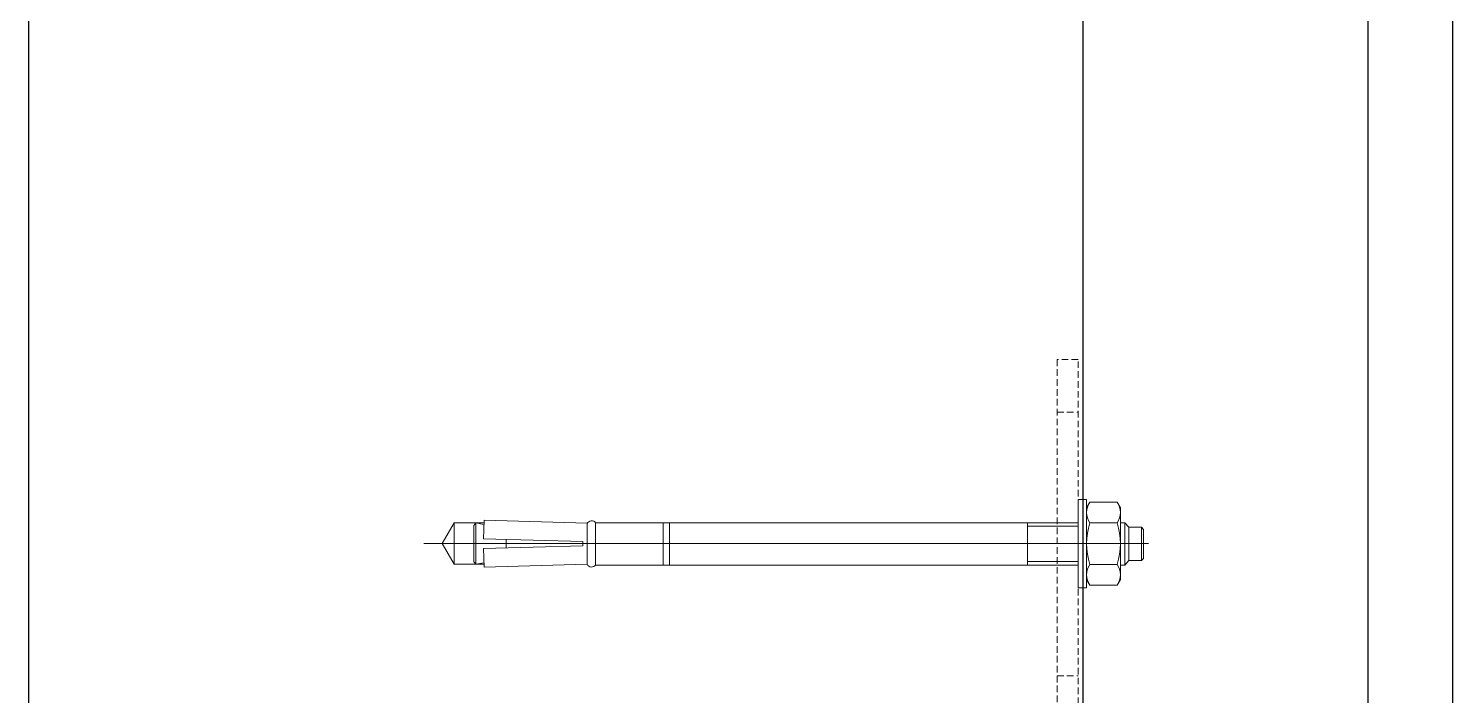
# Model space of a CAD drawing. Header units: millimetres. Extents: x 4688743 to 4806056, y -3017657 to -2960297.
# Drawn here: x 4752451.7 to 4752721.8, y -2967691.1 to -2967564.6 of the extents above; entities that cross this region are included whole.
import ezdxf

# ---------------------------------------------------------------- set-up
doc = ezdxf.new("R2010")
doc.units = ezdxf.units.MM
doc.header["$MEASUREMENT"] = 0
doc.linetypes.add('LÍNEAS_OCULTAS2', pattern=[0.1875, 0.125, -0.0625])
for name, color, linetype, lineweight in [('B-SECTIONS$0$_FAVETON-Autotaladrante N12 Filete 5.5 mm', 8, 'Continuous', 5), ('B-SECTIONS$0$_FAVETON-Pieza', 7, 'Continuous', 5), ('NEI-G-BRACKET-IN PLAN', 115, 'Continuous', 5), ('NEI-G-RCC FASTENER', 253, 'Continuous', 5)]:
    doc.layers.add(name, color=color, linetype=linetype, lineweight=lineweight)
doc.layers.add('MATEL CLADDING', color=145, linetype='Continuous')
doc.layers.add('wall', color=4, linetype='Continuous')

# ---------------------------------------------------------------- blocks, each defined once
blk = doc.blocks.new('Fischer')
at = {"layer": 'NEI-G-RCC FASTENER', "linetype": 'Continuous'}
for p, q in [((-1.599999999976715, 8.399999999950522), (-1.599999999976715, 0)), ((-1.599999999976715, 8.399999999950522), (0, 8.399999999950522)), ((0, 8.399999999950522), (0, -8.399999999950522)), ((-7.999999999941792, 6.799999999959255), (-7.391472625691677, 7.854000091509078)), ((-7.999999999941792, 6.799999999959255), (-7.999999999941792, 0)), ((-2.208527183509431, 7.854000091509078), (-7.391472625691677, 7.854000091509078)), ((-1.599999999976715, 6.799999999959255), (-2.208527183509431, 7.854000091509078)), ((-11.99999999994179, 3.1000001525681), (-12.39999999993597, 2.700000152573918)), ((-11.99999999994179, 3.1000001525681), (-9.599999999947613, 3.1000001525681)), ((-11.99999999994179, -3.219999847409781), (-11.99999999994179, 3.1000001525681)), ((-9.599999999947613, 3.1000001525681), (-8.819999694766011, 3.940000152564607)), ((-9.599999999947613, 3.1000001525681), (-9.599999999947613, -3.219999847409781)), ((-8.819999694766011, 3.940000152564607), (-7.999999999941792, 3.940000152564607)), ((-8.819999694766011, -4.059999847391737), (-8.819999694766011, 3.940000152564607)), ((-2.208527183509431, 3.927000045761813), (-7.391472625691677, 3.927000045761813)), ((91.52437581052072, 3.940000152564607), (0, 3.940000152564607)), ((9.599999999947613, 3.940000152564607), (9.599999999947613, -4.059999847391737)), ((77.52437581057893, -4.059999847391737), (77.52437581057893, 3.940000152564607)), ((78.72437581059056, -4.059999847391737), (78.72437581059056, 3.940000152564607)), ((91.52437581052072, 3.940000152564607), (91.52437581052072, -4.059999847391737)), ((112.6704645102727, 4.44832801815937), (93.12437581049744, 3.894208908066502)), ((93.12437581049744, 3.920000076279393), (93.12437581049744, 3.462611770606598)), ((93.12437581049744, -3.462611770606598), (93.12437581049744, 3.462611770606598)), ((112.6704645102727, 4.44832801815937), (112.7933099692745, 0.9304723739624025)), ((112.6889154380187, 3.920000076279393), (118.3393548910971, 3.920000076279393)), ((114.2513299887941, 3.920000076279393), (112.6994440024718, 3.618344116184743)), ((114.2513299887941, -3.920000076279393), (114.2513299887941, 3.920000076279393)), ((114.6513299887883, 3.440000152564607), (114.2513299887941, 3.920000076279393)), ((114.6513299887883, -3.440000152564607), (114.6513299887883, 3.440000152564607)), ((118.3393548910971, -3.920000076279393), (118.3393548910971, 3.920000076279393)), ((118.3393548910971, 3.920000076279393), (120.6025690024253, 0)), ((-12.39999999993597, 2.700000152573918), (-12.39999999993597, -2.819999847415599)), ((-7.999999999970896, -6.799999999959255), (-7.999999999941792, 0)), ((-1.60000000000582, -8.399999999950522), (-1.599999999976715, 0)), ((112.7933099692745, 0.9304723739624025), (93.9243758104858, 0.3999999999941792)), ((93.9243758104858, 0.3999999999941792), (93.9243758104858, -0.3999999999941792)), ((108.4894342368643, 0.7801776409178274), (108.4894342368643, -0.7801776409178274)), ((120.6025690024253, 0), (118.3393548910971, -3.920000076279393)), ((112.7933099692745, -0.9304723739624025), (93.9243758104858, -0.3999999999941792)), ((112.6704645102727, -4.44832801815937), (112.7933099692745, -0.9304723739624025)), ((-11.99999999994179, -3.219999847409781), (-12.39999999993597, -2.819999847415599)), ((-9.599999999947613, -3.219999847409781), (-11.99999999994179, -3.219999847409781)), ((-9.599999999947613, -3.219999847409781), (-8.819999694766011, -4.059999847391737)), ((-8.819999694766011, -4.059999847391737), (-7.999999999970896, -4.059999847391737)), ((-2.208527183509431, -3.927000045761813), (-7.391472625691677, -3.927000045761813)), ((91.52437581052072, -4.059999847391737), (0, -4.059999847391737)), ((93.12437581049744, -3.920000076279393), (93.12437581049744, -3.462611770606598)), ((112.6704645102727, -4.44832801815937), (93.12437581049744, -3.894208908066502)), ((112.6889154380187, -3.920000076279393), (118.3393548910971, -3.920000076279393)), ((112.6994440024718, -3.618344116184743), (114.2513299887941, -3.920000076279393)), ((114.6513299887883, -3.440000152564607), (114.2513299887941, -3.920000076279393)), ((-7.999999999970896, -6.799999999959255), (-7.391472625691677, -7.854000091509078)), ((-2.208527183509431, -7.854000091509078), (-7.391472625691677, -7.854000091509078)), ((-1.60000000000582, -6.799999999959255), (-2.208527183509431, -7.854000091509078)), ((-1.60000000000582, -8.399999999950522), (0, -8.399999999950522))]:
    blk.add_line(p, q, dxfattribs=at)
at = {"layer": 'NEI-G-RCC FASTENER'}
for p, q in [((9.599999999947613, 3.290800094589938), (0, 3.290800094589938)), ((-13.33468846569303, -0.0044496406408143), (124.1009357786097, -0.0044496406408143)), ((9.599999999947613, -3.410800170880975), (0, -3.410800170880975))]:
    blk.add_line(p, q, dxfattribs=at)
at = {"layer": 'NEI-G-RCC FASTENER', "linetype": 'Continuous'}
for centre, radius, start, end in [((-4.527979660022538, 5.890499877903494), 3.472020339946872, 145.5615405233899, 214.4384694938077), ((-5.072020339925074, 5.890499877903494), 3.472020339946872, 325.5615355159505, 34.43847450287798), ((4.975290679896716, 0), 12.97529144280028, 162.383039695769, 197.6169686149635), ((-14.57529144280124, 0), 12.97529144280028, 342.383034686787, 17.61697533117684), ((92.28053425776308, 3.368965911853591), 0.9475532531686572, 27.05796333044933, 142.9407422977843), ((-4.527979660022538, -5.890499877903494), 3.472020339946872, 145.5615405233899, 214.4384694938077), ((-5.072020339925074, -5.890499877903494), 3.472020339946872, 325.5615355159505, 34.43847450287798), ((92.28053425776308, -3.488965988144627), 0.9475532531686572, 217.0592506435368, 332.9420330272125)]:
    blk.add_arc(centre, radius, start, end, dxfattribs=at)
blk = doc.blocks.new('B-SECTIONS$0$Autotaladrante N12 Filete 5.5 mm')
at = {"layer": 'B-SECTIONS$0$_FAVETON-Autotaladrante N12 Filete 5.5 mm'}
for p, q in [((-4.984374999999086, -3.870116999999027), (-4.984374999999086, 3.870117000000846)), ((-4.411376000000018, 2.580078000000411), (-1.031249999997271, 2.580078000000411)), ((0, 2.291992000000845), (1.143554999998741, 2.291992000000845)), ((0.9165040000025328, 9.095e-13), (1.375000000002728, 2.692383000000517)), ((1.606690000002341, 2.291992000000845), (2.976807000002736, 2.291992000000845)), ((3.439941999999973, 2.291992000000845), (4.810059000000363, 2.291992000000845)), ((4.356446000002506, -2.291991999999027), (5.273193999997601, 2.291992000000845)), ((5.041748999999982, 2.692383000000517), (5.273193999997601, 2.291992000000845)), ((5.273193999997601, 2.291992000000845), (6.643555000003289, 2.291992000000845)), ((7.106446000001596, 2.291992000000845), (8.476807000000917, 2.291992000000845)), ((8.023194000003059, -2.291991999999027), (8.939697999999225, 2.291992000000845)), ((8.708251999998538, 2.692383000000517), (8.939697999999225, 2.291992000000845)), ((8.939697999999225, 2.291992000000845), (10.31005899999854, 2.291992000000845)), ((10.77319400000215, 2.291992000000845), (12.14331100000254, 2.291992000000845)), ((11.45825199999672, -2.692383000000517), (12.37499999999909, 2.692383000000517)), ((12.60644599999978, 2.291992000000845), (19.67089899999791, 2.291992000000845)), ((13.9814460000025, -0.4013669999994818), (21.77075200000218, 9.095e-13)), ((19.67089899999791, 2.291992000000845), (21.77075200000218, 9.095e-13)), ((19.67089899999791, -2.291991999999027), (21.77075200000218, 9.095e-13)), ((-4.411376000000018, -2.580078000000411), (-1.031249999997271, -2.580078000000411)), ((0, -2.291991999999027), (2.060059000001273, -2.291991999999027)), ((2.291749000000891, -2.692383000000517), (2.523193999998509, -2.291991999999027)), ((4.125000000001818, -2.692383000000517), (4.356446000002506, -2.291991999999027)), ((4.356446000002506, -2.291991999999027), (5.726807000001826, -2.291991999999027)), ((6.189941999999063, -2.291991999999027), (7.560058999999455, -2.291991999999027)), ((7.791504000003442, -2.692383000000517), (8.023194000003059, -2.291991999999027)), ((8.023194000003059, -2.291991999999027), (9.393311000003443, -2.291991999999027)), ((9.856446000000687, -2.291991999999027), (11.226807, -2.291991999999027)), ((11.68994199999633, -2.291991999999027), (13.06005899999673, -2.291991999999027)), ((13.52319400000124, -2.291991999999027), (19.67089899999791, -2.291991999999027)), ((-1.031249999997271, -5.160155999999457), (-4.411376000000018, -5.160155999999457))]:
    blk.add_line(p, q, dxfattribs=at)
for points in [[(-1.031249999997271, 5.160155999999457), (-4.411376000000018, 5.160155999999457)], [(3.893554999997832, -2.291991999999027), (2.523193999998509, -2.291991999999027), (3.439941999999973, 2.291992000000845), (3.208252000000356, 2.692383000000517), (2.291749000000891, -2.692383000000517), (2.060059000001273, -2.291991999999027), (2.976807000002736, 2.291992000000845), (3.208252000000356, 2.692383000000517)], [(6.875000000000909, 2.692383000000517), (7.106446000001596, 2.291992000000845), (6.189941999999063, -2.291991999999027), (5.958251999999447, -2.692383000000517), (5.726807000001826, -2.291991999999027), (6.643555000003289, 2.291992000000845), (6.875000000000909, 2.692383000000517), (5.958251999999447, -2.692383000000517)], [(9.625, -2.692383000000517), (9.856446000000687, -2.291991999999027), (10.77319400000215, 2.291992000000845), (10.54150400000253, 2.692383000000517), (9.625, -2.692383000000517), (9.393311000003443, -2.291991999999027), (10.31005899999854, 2.291992000000845), (10.54150400000253, 2.692383000000517)], [(13.75000000000182, 9.095e-13), (13.51855499999783, -0.4013669999994818), (13.06005899999673, -2.291991999999027), (13.29174899999725, -2.692383000000517), (13.75000000000182, 9.095e-13), (13.9814460000025, -0.4013669999994818), (13.52319400000124, -2.291991999999027), (13.29174899999725, -2.692383000000517)]]:
    blk.add_lwpolyline(points, dxfattribs=at)
for points in [[(0, -5.729491999999482), (0, 5.729491999999482), (-1.031249999997271, 5.729491999999482), (-1.031249999997271, -5.729491999999482)], [(1.606690000002341, 2.291992000000845), (1.148194000002149, 0.4013669999994818), (0.9165040000025328, 9.095e-13), (0.6850589999985461, 0.4013669999994818), (1.143554999998741, 2.291992000000845), (1.375000000002728, 2.692383000000517)], [(4.125000000001818, -2.692383000000517), (3.893554999997832, -2.291991999999027), (4.810059000000363, 2.291992000000845), (5.041748999999982, 2.692383000000517)], [(7.560058999999455, -2.291991999999027), (8.476807000000917, 2.291992000000845), (8.708251999998538, 2.692383000000517), (7.791504000003442, -2.692383000000517)], [(11.68994199999633, -2.291991999999027), (11.45825199999672, -2.692383000000517), (11.226807, -2.291991999999027), (12.14331100000254, 2.291992000000845), (12.37499999999909, 2.692383000000517), (12.60644599999978, 2.291992000000845)]]:
    blk.add_lwpolyline(points, close=True, dxfattribs=at)
for centre, radius, start, end in [((-3.24560499999643, 3.870117000000846), 1.738801999999999, 132.1065000000292, 227.8934999999707), ((1.111328999996658, 9.095e-13), 6.095832999999998, 154.9603400000064, 205.0396599999936), ((21.7126470000012, -2.054688000000167), 2.055444, 88.37756600001387, 186.6224509999925), ((-3.24560499999643, -3.870116999999027), 1.738801999999999, 132.1065000000292, 227.8934999999707)]:
    blk.add_arc(centre, radius, start, end, dxfattribs=at)
blk = doc.blocks.new('rcc diff lvl')
at = {"linetype": 'LÍNEAS_OCULTAS2', "ltscale": 10}
for p, q in [((15.55536067299545, 39.50006801536074), (15.55536067299545, 35.50006801536074)), ((65.55536067299545, 39.50006801536074), (65.55536067299545, 35.50006801536074)), ((4.555360672995448, 3.000068015360735), (0.5553606729954482, 3.000068015360735)), ((4.555360672995448, -2.999931984639263), (0.5553606729954482, -2.999931984639263))]:
    blk.add_line(p, q, dxfattribs=at)
blk.add_lwpolyline([(75.55536067299545, 39.50006801536074), (0.5553606729954482, 39.50006801536074), (0.5553606729954482, -10.49993198463926), (4.555360672995448, -10.49993198463926), (4.555360672995448, 35.50006801536074), (75.55536067299545, 35.50006801536074), (75.55536067299545, 39.50006801536074)], dxfattribs=at)
at = {"layer": 'B-SECTIONS$0$_FAVETON-Pieza', "extrusion": (0, 0, -1), "xscale": 0.8726777181651566, "yscale": 0.8726777181651566, "zscale": -0.8726777173244235, "rotation": 0.0239505062693356}
blk.add_blockref('B-SECTIONS$0$Autotaladrante N12 Filete 5.5 mm', (-4.555360672995448, 6.80153607355e-05), dxfattribs=at)
at = {"layer": 'NEI-G-RCC FASTENER', "extrusion": (0, 0, -1), "zscale": -1, "rotation": 90}
blk.add_blockref('Fischer', (-40.61536052040904, 35.50006801536072), dxfattribs=at)

msp = doc.modelspace()

# ---------------------------------------------------------------- linework, layer by layer
at = {"layer": 'MATEL CLADDING', "elevation": -3.5158106524e-06}
for points in [[(4752705.831782426, -2973389.642725721), (4752705.832337708, -2966811.469022971), (4752705.83308829, -2966811.469022971)], [(4752721.833089837, -2966811.469022971), (4752721.83257412, -2973389.642725721)]]:
    msp.add_lwpolyline(points, dxfattribs=at)
at = {"layer": 'NEI-G-BRACKET-IN PLAN', "linetype": 'LÍNEAS_OCULTAS2', "ltscale": 10}
for p, q in [((4752646.833217381, -2967637.371686752, 303.0646757318835), (4752650.833217381, -2967637.371686752, 303.0646757318835)), ((4752646.833217381, -2967687.371686752, 303.0646757318835), (4752650.833217381, -2967687.371686752, 303.0646757318835))]:
    msp.add_line(p, q, dxfattribs=at)
at = {"layer": 'NEI-G-BRACKET-IN PLAN', "linetype": 'LÍNEAS_OCULTAS2', "ltscale": 10, "elevation": 303.0646757318835}
msp.add_lwpolyline([(4752646.833217381, -2967627.371686753), (4752646.833217381, -2967702.371686752), (4752696.833217381, -2967702.371686752), (4752696.833217381, -2967698.371686752), (4752650.833217381, -2967698.371686752), (4752650.833217381, -2967627.371686753), (4752646.833217381, -2967627.371686753)], dxfattribs=at)
at = {"layer": 'NEI-G-RCC FASTENER', "linetype": 'Continuous'}
for p, q in [((4752650.833217381, -2967653.911686905, 303.0646757318835), (4752650.833217381, -2967670.711686906, 303.0646757318835)), ((4752652.43321738, -2967653.911686905, 303.0646757318835), (4752650.833217381, -2967653.911686905, 303.0646757318835)), ((4752652.43321738, -2967670.711686906, 303.0646757318835), (4752652.43321738, -2967653.911686905, 303.0646757318835)), ((4752652.43321738, -2967655.511686906, 303.0646757318835), (4752653.041744564, -2967654.457686813, 303.0646757318835)), ((4752653.041744564, -2967654.457686813, 303.0646757318835), (4752658.224690006, -2967654.457686813, 303.0646757318835)), ((4752658.833217381, -2967655.511686906, 303.0646757318835), (4752658.224690006, -2967654.457686813, 303.0646757318835)), ((4752658.833217381, -2967669.111686906, 303.0646757318835), (4752658.833217381, -2967655.511686906, 303.0646757318835)), ((4752532.493862488, -2967658.39168683, 303.0646757318835), (4752530.230648377, -2967662.311686906, 303.0646757318835)), ((4752538.144301943, -2967658.39168683, 303.0646757318835), (4752532.493862488, -2967658.39168683, 303.0646757318835)), ((4752532.493862488, -2967666.231686982, 303.0646757318835), (4752532.493862488, -2967658.39168683, 303.0646757318835)), ((4752536.181887392, -2967658.871686752, 303.0646757318835), (4752536.581887391, -2967658.39168683, 303.0646757318835)), ((4752536.181887392, -2967665.751687058, 303.0646757318835), (4752536.181887392, -2967658.871686752, 303.0646757318835)), ((4752536.581887391, -2967666.231686982, 303.0646757318835), (4752536.581887391, -2967658.39168683, 303.0646757318835)), ((4752536.581887391, -2967658.39168683, 303.0646757318835), (4752538.133773378, -2967658.69334279, 303.0646757318835)), ((4752538.16275287, -2967657.863358887, 303.0646757318835), (4752538.039907412, -2967661.381214532, 303.0646757318835)), ((4752538.16275287, -2967657.863358887, 303.0646757318835), (4752557.70884157, -2967658.417477997, 303.0646757318835)), ((4752557.70884157, -2967666.231686982, 303.0646757318835), (4752557.70884157, -2967658.39168683, 303.0646757318835)), ((4752559.308841569, -2967658.371686752, 303.0646757318835), (4752650.833217381, -2967658.371686752, 303.0646757318835)), ((4752559.308841569, -2967658.371686752, 303.0646757318835), (4752559.308841569, -2967666.371686752, 303.0646757318835)), ((4752572.10884157, -2967666.371686752, 303.0646757318835), (4752572.10884157, -2967658.371686752, 303.0646757318835)), ((4752573.308841569, -2967666.371686752, 303.0646757318835), (4752573.308841569, -2967658.371686752, 303.0646757318835)), ((4752641.23321738, -2967658.371686752, 303.0646757318835), (4752641.23321738, -2967666.371686752, 303.0646757318835)), ((4752653.041744564, -2967658.384686859, 303.0646757318835), (4752658.224690006, -2967658.384686859, 303.0646757318835)), ((4752659.653217075, -2967658.371686752, 303.0646757318835), (4752658.833217381, -2967658.371686752, 303.0646757318835)), ((4752659.653217075, -2967666.371686752, 303.0646757318835), (4752659.653217075, -2967658.371686752, 303.0646757318835)), ((4752660.433217379, -2967659.211686755, 303.0646757318835), (4752659.653217075, -2967658.371686752, 303.0646757318835)), ((4752662.833217381, -2967659.211686755, 303.0646757318835), (4752660.433217379, -2967659.211686755, 303.0646757318835)), ((4752660.433217379, -2967659.211686755, 303.0646757318835), (4752660.433217379, -2967665.531686754, 303.0646757318835)), ((4752662.833217381, -2967665.531686754, 303.0646757318835), (4752662.833217381, -2967659.211686755, 303.0646757318835)), ((4752662.833217381, -2967659.211686755, 303.0646757318835), (4752663.23321738, -2967659.611686753, 303.0646757318835)), ((4752538.039907412, -2967661.381214532, 303.0646757318835), (4752556.90884157, -2967661.911686905, 303.0646757318835)), ((4752542.343783145, -2967661.531509264, 303.0646757318835), (4752542.343783145, -2967663.091864547, 303.0646757318835)), ((4752556.90884157, -2967661.911686905, 303.0646757318835), (4752556.90884157, -2967662.711686905, 303.0646757318835)), ((4752663.23321738, -2967659.611686753, 303.0646757318835), (4752663.23321738, -2967665.131686753, 303.0646757318835)), ((4752530.230648377, -2967662.311686906, 303.0646757318835), (4752532.493862488, -2967666.231686982, 303.0646757318835)), ((4752538.039907412, -2967663.24215928, 303.0646757318835), (4752556.90884157, -2967662.711686905, 303.0646757318835)), ((4752538.16275287, -2967666.760014923, 303.0646757318835), (4752538.039907412, -2967663.24215928, 303.0646757318835)), ((4752538.144301943, -2967666.231686982, 303.0646757318835), (4752532.493862488, -2967666.231686982, 303.0646757318835)), ((4752536.181887392, -2967665.751687058, 303.0646757318835), (4752536.581887391, -2967666.231686982, 303.0646757318835)), ((4752538.133773378, -2967665.930031022, 303.0646757318835), (4752536.581887391, -2967666.231686982, 303.0646757318835)), ((4752538.16275287, -2967666.760014923, 303.0646757318835), (4752557.70884157, -2967666.205895813, 303.0646757318835)), ((4752559.308841569, -2967666.371686752, 303.0646757318835), (4752650.833217381, -2967666.371686752, 303.0646757318835)), ((4752653.041744564, -2967666.238686952, 303.0646757318835), (4752658.224690006, -2967666.238686952, 303.0646757318835)), ((4752659.653217075, -2967666.371686752, 303.0646757318835), (4752658.833217381, -2967666.371686752, 303.0646757318835)), ((4752660.433217379, -2967665.531686754, 303.0646757318835), (4752659.653217075, -2967666.371686752, 303.0646757318835)), ((4752660.433217379, -2967665.531686754, 303.0646757318835), (4752662.833217381, -2967665.531686754, 303.0646757318835)), ((4752662.833217381, -2967665.531686754, 303.0646757318835), (4752663.23321738, -2967665.131686753, 303.0646757318835)), ((4752652.43321738, -2967669.111686906, 303.0646757318835), (4752653.041744564, -2967670.165686998, 303.0646757318835)), ((4752653.041744564, -2967670.165686998, 303.0646757318835), (4752658.224690006, -2967670.165686998, 303.0646757318835)), ((4752658.833217381, -2967669.111686906, 303.0646757318835), (4752658.224690006, -2967670.165686998, 303.0646757318835)), ((4752652.43321738, -2967670.711686906, 303.0646757318835), (4752650.833217381, -2967670.711686906, 303.0646757318835))]:
    msp.add_line(p, q, dxfattribs=at)
at = {"layer": 'NEI-G-RCC FASTENER'}
for p, q in [((4752641.23321738, -2967659.02088681, 303.0646757318835), (4752650.833217381, -2967659.02088681, 303.0646757318835)), ((4752664.167905847, -2967662.316136547, 303.0646757318835), (4752526.732281602, -2967662.316136547, 303.0646757318835)), ((4752641.23321738, -2967665.722487077, 303.0646757318835), (4752650.833217381, -2967665.722487077, 303.0646757318835))]:
    msp.add_line(p, q, dxfattribs=at)
at = {"layer": 'NEI-G-RCC FASTENER', "linetype": 'Continuous'}
for centre, radius, start, end in [((4752655.905237719, -2967656.421187027, 303.0646757318835), 3.472020339946872, 145.5615254992978, 214.4384644809311), ((4752655.36119704, -2967656.421187027, 303.0646757318835), 3.472020339946872, 325.5615305091832, 34.4384594710451), ((4752558.552683122, -2967658.942720994, 303.0646757318835), 0.9475532531686572, 37.05925770760727, 152.9420366819205), ((4752665.408508823, -2967662.311686906, 303.0646757318835), 12.97529144280028, 162.3830246587856, 197.616965317394), ((4752645.8579267, -2967662.311686906, 303.0646757318835), 12.97529144280028, 342.3830313916269, 17.61696029737542), ((4752558.552683122, -2967665.800652894, 303.0646757318835), 0.9475532531686572, 207.0579669692538, 322.9407493787571), ((4752655.905237719, -2967668.202186784, 303.0646757318835), 3.472020339946872, 145.5615254992978, 214.4384644809311), ((4752655.36119704, -2967668.202186784, 303.0646757318835), 3.472020339946872, 325.5615305091832, 34.4384594710451)]:
    msp.add_arc(centre, radius, start, end, dxfattribs=at)
at = {"layer": 'wall'}
for p, q in [((4752652.012681871, -2973564.644233346, 0.0014447770258748), (4752651.74281651, -2965763.958695555, -0.0008783761970683)), ((4752451.898747873, -2971764.643543355, -0.0002728735768941), (4752451.737460265, -2966065.285455937, -0.0007434580955349))]:
    msp.add_line(p, q, dxfattribs=at)

# ---------------------------------------------------------------- block references
at = {"layer": 'NEI-G-BRACKET-IN PLAN', "color": 8, "rotation": 90}
msp.add_blockref('rcc diff lvl', (4752686.333285397, -2967702.927047425, 303.0646757318835), dxfattribs=at)

doc.saveas('drawing.dxf')
